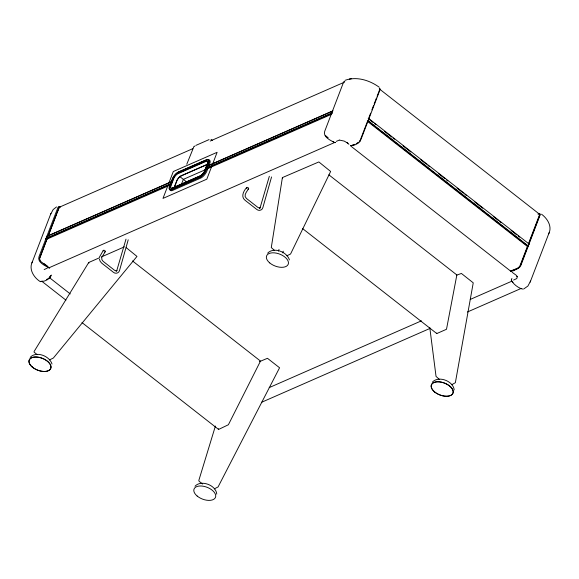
<?xml version="1.0" encoding="UTF-8"?>
<svg xmlns="http://www.w3.org/2000/svg" width="579" height="579" viewBox="0 0 579 579"><rect width="100%" height="100%" fill="white"/><g stroke="black" fill="none" stroke-linecap="round" stroke-linejoin="round"><path stroke-width="0.87" d="M454.189 389.877C453.299 381.025 438.549 375.373 432.419 382.111M379.578 89.673L379.491 89.238M101.752 257.626L101.868 259.58L103.098 261.317L114.7 270.393L116.466 270.986L116.061 271.001L116.972 270.581L116.697 270.871L125.998 239.141M286.909 255.773L290.578 253.986L330.645 171.464L318.848 161.939L282.393 177.594L271.283 247.566L274.46 250.403M216.763 494.148C216.17 485.202 201.079 479.441 195.014 486.244M456.498 275.213L461.398 273.454L473.238 282.827L455.362 382.697L451.736 384.724M218.464 428.735L218.84 429.321L228.394 424.747L260.499 361.079L132.497 260.948M186.771 164.248L194.03 146.292M128.22 239.822L119.513 270.545C118.905 273.194 115.431 274.099 113.462 272.333L101.68 263.119L100.196 261.353L99.422 259.146M269.336 176.269L260.036 207.991L260.311 207.709L259.399 208.122L259.805 208.114L258.039 207.521L246.437 198.445C242.919 195.586 247.038 191.338 248.623 188.74M271.558 176.942L262.852 207.673C262.244 210.322 258.777 211.226 256.801 209.46L245.026 200.247C240.647 196.831 243.549 190.94 246.553 187.69M517.047 278.086L517.076 276.335L517.221 276.784L516.497 275.459L512.154 272.289M215.41 426.028L198.821 480.44L199.082 481.265L202.607 484.022M99.617 257.72L88.891 262.425L88.963 263.076M548.718 233.786C552.482 226.527 547.423 218.507 541.539 214.208M32.352 261.817C28.472 269.322 33.98 277.739 40.378 281.712M522.692 288.914L522.359 289.087C517.988 287.691 513.363 284.296 511.315 280.142L511.901 278.427M50.503 214.541L53.159 209.569L56.518 206.935M46.957 239.243L39.531 258.827L40.197 260.449M48.216 235.942L56.88 213.448M523.568 289.087L527.896 286.055L530.567 281.061M31.946 262.88L50.909 213.477M47.102 238.57L39.321 258.951L40.002 260.847L48.918 267.824L334.351 142.622L332.983 141.551M48.071 236.044L59.152 207.296L192.749 148.694M48.057 278.456L49.613 277.775L50.257 276.096M167.83 185.801L162.988 198.402L206.804 179.179L211.639 166.586M168.793 183.282L173.309 171.522L217.118 152.306L212.609 164.067M173.975 187.958L176.921 180.337A4.632 1.882 -52 0 1 177.825 178.81A4.798 1.947 -52 0 1 180.691 176.067L206.841 164.66M174.308 187.502L176.971 180.612A5.008 2.034 -52 0 1 177.948 178.969A5.182 2.106 -52 0 1 181.046 176.002M181.408 184.412L183.34 179.374L205.639 169.589M207.854 168.54L206.935 170.928A6.789 2.757 -52 0 1 205.299 173.903A6.999 2.844 -52 0 1 201.101 177.912L172.166 190.607A6.999 2.844 -52 0 1 170.081 189.825M208.766 166.151L209.685 163.763A6.789 2.757 -52 0 0 210.126 161.309A6.999 2.844 -52 0 0 209.612 160.253M278.376 251.127L279.02 249.448M282.632 252.857L283.276 251.17M367.122 122.292L359.863 141.146M368.403 118.963L370.625 113.158M371.899 109.851L373.52 105.617M374.172 103.938L376.43 98.039M377.081 96.36L379.339 90.462M527.686 245.728L520.492 264.473C519.681 268.555 514.796 269.061 511.698 270.574M528.323 244.063L539.31 215.395L539.512 214.498L538.926 214.266M520.463 265.457L527.896 246.089M529.184 242.717L539.852 214.932L539.476 214.172L379.252 88.84M530.161 282.125L549.124 232.722M57.198 212.631L59.167 207.666L60.086 207.289M49.476 359.914L53.355 358.039L136.97 256.417L126.179 247.609M214.324 488.857L218.08 486.932L279.577 367.774L267.469 358.3L259.501 361.629M50.894 275.59L49.968 277.421M40.682 281.343C44.069 282.06 50.235 279.129 51.365 275.061M99.508 256.96L103.214 250.569M359.747 141.341L360.051 140.683M102.005 257.018L105.277 251.612M88.71 262.548L34.132 351.431L34.081 352.148L37.063 354.522M30.217 357.33C36.296 350.736 49.671 356.013 52.009 364.046M267.628 253.197C273.701 246.603 287.083 251.879 289.413 259.913M207.029 166.267L333.034 110.806M358.712 142.448L356.179 143.628M44.163 269.568L47.333 268.099M516.736 278.586L513.566 280.048M336.269 141.363L339.569 139.995M358.922 142.231L357.952 142.839M48.339 278.651L48.911 278.325M49.099 268.113L49.707 267.686L49.36 267.867C45.256 265.935 37.107 262.287 38.996 256.707L57.994 207.333L58.732 206.464L60.563 206.797M335.096 142.666L335.48 142.47L334.923 142.608C330.826 140.69 322.785 136.948 324.674 131.404L343.159 83.246L344.042 81.393L344.889 81.103M195.868 145.401L209.055 139.611M210.184 141.052L344.585 82.095M178.498 171.985L207.101 159.543A6.905 2.801 -52 0 1 209.258 160.745A6.702 2.721 -52 0 1 208.816 163.162L206.073 170.327A6.702 2.721 -52 0 1 204.452 173.259A6.905 2.801 -52 0 1 200.32 177.21L171.398 189.898A6.905 2.801 -52 0 1 169.249 188.703A6.702 2.721 -52 0 1 169.3 187.625M206.537 159.753L177.912 172.281A6.608 2.685 -52 0 0 173.953 176.067A6.398 2.598 -52 0 0 172.708 178.166L169.43 186.713A6.405 2.598 -52 0 0 169.242 188.349A6.608 2.685 -52 0 0 171.304 189.492L200.168 176.834A6.608 2.685 -52 0 0 204.126 173.049A6.398 2.598 -52 0 0 205.371 170.95L208.65 162.402A6.398 2.598 -52 0 0 208.838 160.767A6.608 2.685 -52 0 0 206.775 159.623M181.162 175.828L207.239 164.393M46.334 236.558L171.333 181.734M46.588 236.507L171.587 181.683M208.288 165.58L332.462 111.117M45.567 238.562L171.391 183.369M207.275 167.635L332.266 112.804M45.676 238.888L170.667 184.064M207.376 167.961L332.375 113.137M46.248 239.424L170.414 184.962M207.123 168.858L331.289 114.396M172.339 188.095L200.493 175.719A5.066 2.055 -52 0 0 203.518 172.817A4.9 1.99 -52 0 0 204.474 171.21L207.629 162.981A4.9 1.99 -52 0 0 207.774 161.729A5.066 2.055 -52 0 0 206.196 160.846L177.587 173.396A5.066 2.055 -52 0 0 174.554 176.298A4.9 1.99 -52 0 0 173.606 177.905L170.45 186.134A4.9 1.99 -52 0 0 170.298 187.386A5.066 2.055 -52 0 0 171.883 188.269L200.761 175.669A4.77 1.94 -52 0 0 203.62 172.94A4.61 1.867 -52 0 0 204.517 171.427L207.651 163.256A4.61 1.875 -52 0 0 207.789 162.077A4.77 1.94 -52 0 0 206.298 161.252L177.739 173.78A4.77 1.94 -52 0 0 174.887 176.508A4.61 1.867 -52 0 0 173.989 178.021L170.856 186.185A4.61 1.867 -52 0 0 170.718 187.364A4.77 1.94 -52 0 0 172.202 188.197M46.486 279.483L47.485 279.049M354.623 144.316L350.729 146.024L510.917 271.334L518.704 267.918M101.274 256.996L124.384 246.857M269.206 387.612L421.418 320.846M470.242 299.43L511.612 281.285L512.987 282.357M261.404 402.369L430.168 328.344M467.398 312.009L521.187 288.422M352.278 145.329L353.11 144.989M345.265 80.249C356.736 76.146 369.807 80.315 379.281 87.277M194.544 146.212L194.949 146.053M537.905 214.049L539.838 213.658L540.366 214.31L521.252 264.379C520.63 267.549 517.467 268.873 514.84 270.031C513.891 271.254 510.099 270.777 510.7 271.319M42.166 281.285L42.665 281.133M351.381 78.766L349.332 79.055M511.315 280.142L511.546 280.699M339.808 140.161L344.208 141.088L347.841 143.201L347.053 142.6M302.462 228.481L436.783 333.555L446.496 329.277L456.853 274.953L328.85 174.822M379.686 88.377L380.208 89.028L379.563 90.975L361.093 139.09C359.921 143.165 353.95 146.197 350.433 145.539M49.837 276.726L50.525 277.088M47.919 266.492L44.018 263.597M212.348 140.342L211.038 139.365M510.627 271.044L511.076 271.385M368.693 118.478L529.467 244.302M368.193 118.644L373.173 122.538M374.599 123.653L376.017 124.767M384.55 131.44L391.657 136.999M393.083 138.113L394.502 139.228M403.035 145.901L410.858 152.016M420.81 159.804L426.499 164.255M427.924 165.37L429.343 166.477M438.585 173.714L444.983 178.716M446.409 179.83L447.828 180.945M457.077 188.175L463.475 193.176M464.894 194.291L466.319 195.405M474.852 202.078L482.669 208.194M493.337 216.539L498.316 220.433M499.735 221.547L501.153 222.654M511.112 230.442L516.801 234.893M518.219 236.008L519.645 237.115M368.012 120.606L528.699 246.307M367.781 120.859L528.468 246.567M367.231 121.156L527.925 246.857M328.177 137.795L325.275 135.414M439.302 379.354L436.038 376.408L429.77 327.497M179.707 176.523L187.104 182.313M49.613 277.775L70.262 293.922M41.724 281.206L65.926 300.139M81.986 322.575L218.435 429.314M347.682 143.078L348.934 144.323M282.61 178.137L282.328 177.746M436.783 333.555L436.573 333.128M207.941 160.101A6.999 2.844 -52 0 1 209.294 160.072M169.444 186.988A6.702 2.721 -52 0 1 169.683 186.286L172.433 179.121A6.702 2.721 -52 0 1 174.047 176.19A6.905 2.801 -52 0 1 178.18 172.231M103.228 250.975A1.165 0.709 30.9 0 1 103.938 250.244A1.165 0.709 30.9 0 1 105.262 251.206A1.165 0.709 30.9 0 1 104.546 251.93M246.857 188.537A1.165 0.709 30.9 0 1 246.951 187.379A1.165 0.709 30.9 0 1 248.536 188.182A1.165 0.709 30.9 0 1 247.892 189.058M197.142 496.015A11.515 6.34 21 0 0 215.424 497.52A11.515 6.34 21 0 0 201.724 486.027A11.515 6.34 21 0 0 197.142 496.015M434.511 391.831A11.609 6.391 21 0 0 452.944 393.344A11.609 6.391 21 0 0 439.135 381.764A11.609 6.391 21 0 0 434.511 391.831M434.547 391.882A11.515 6.34 21 0 0 452.829 393.38A11.515 6.34 21 0 0 439.135 381.894A11.515 6.34 21 0 0 434.547 391.882M32.308 367.05A11.609 6.391 21 0 0 50.742 368.57A11.609 6.391 21 0 0 36.933 356.982A11.609 6.391 21 0 0 32.308 367.05M269.72 262.917A11.609 6.391 21 0 0 288.147 264.437A11.609 6.391 21 0 0 274.337 252.849A11.609 6.391 21 0 0 269.72 262.917M32.344 367.1A11.515 6.34 21 0 0 50.626 368.606A11.515 6.34 21 0 0 36.933 357.113A11.515 6.34 21 0 0 32.344 367.1"/></g></svg>
